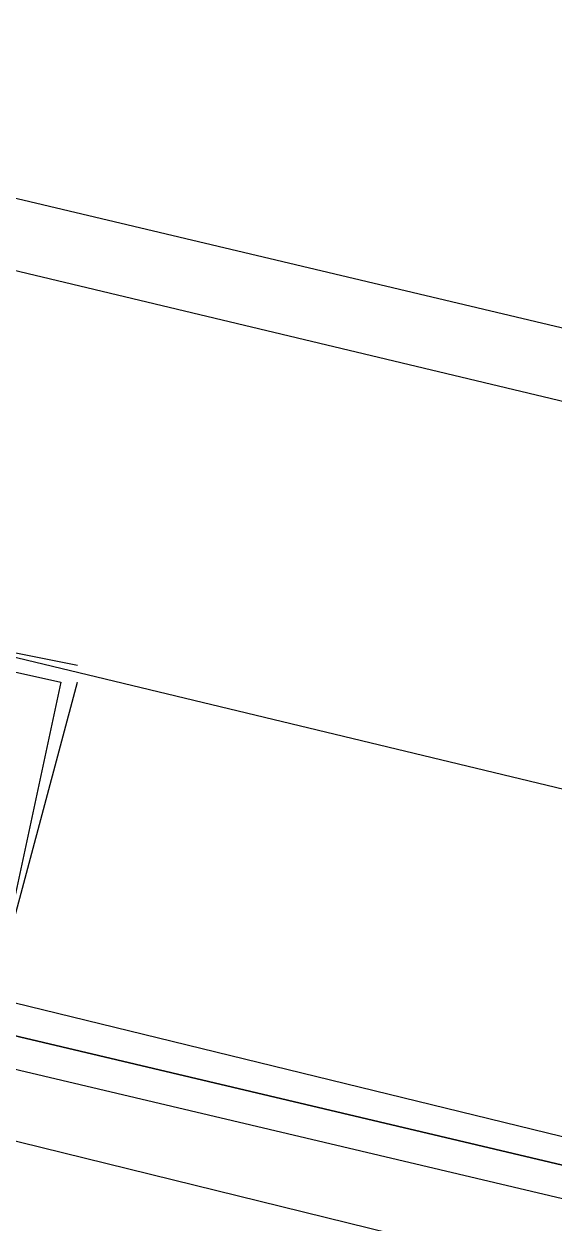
# Model space of a CAD drawing. Header units: feet. Extents: x -84 to 198, y -22 to 181.
# Drawn here: x 79.81 to 80.235, y 150.918 to 151.878 of the extents above; entities that cross this region are included whole.
import ezdxf

# ---------------------------------------------------------------- set-up
doc = ezdxf.new("R2010")
doc.units = ezdxf.units.FT
doc.layers.add('A-LINEA', color=7, linetype='CONTINUOUS')

msp = doc.modelspace()

# ---------------------------------------------------------------- linework, layer by layer
at = {"layer": 'A-LINEA'}
for p, q in [((88.24, 149.7378), (79.1867, 151.8844)), ((79.7867, 151.6844), (87.8933, 149.7511)), ((79.8533, 151.3644), (79.72, 151.3911)), ((79.8533, 151.3644), (79.72, 151.3911)), ((79.8533, 151.3644), (79.72, 151.3911)), ((79.8533, 151.3644), (79.8533, 151.3644)), ((79.8533, 151.3644), (79.8533, 151.3644)), ((79.8533, 151.3644), (79.8533, 151.3644)), ((79.84, 151.3511), (79.84, 151.3511)), ((79.84, 151.3511), (79.84, 151.3511)), ((79.84, 151.3511), (79.84, 151.3511)), ((79.84, 151.3511), (79.84, 151.3511)), ((79.84, 151.3511), (79.84, 151.3511)), ((79.84, 151.3511), (79.84, 151.3511)), ((79.8533, 151.3511), (79.8533, 151.3511)), ((79.8533, 151.3511), (79.8533, 151.3511)), ((79.8533, 151.3511), (79.8533, 151.3511)), ((81.4, 150.5911), (79.7733, 150.9911))]:
    msp.add_line(p, q, dxfattribs=at)
for points in [[(90.72, 160.1778), (88.24, 149.7378), (79.1867, 151.8844)], [(79.72, 151.3911), (81.4933, 150.9644), (83.6667, 150.4578)], [(79.7067, 151.3111), (79.72, 151.3778), (79.84, 151.3511), (79.8, 151.1644), (79.7733, 151.1644), (79.7733, 151.1644), (79.68, 151.1911), (79.68, 151.1911)], [(79.7067, 151.3111), (79.72, 151.3778), (79.84, 151.3511), (79.8, 151.1644), (79.7733, 151.1644), (79.7733, 151.1644), (79.68, 151.1911), (79.68, 151.1911)], [(79.7067, 151.3111), (79.72, 151.3778), (79.84, 151.3511), (79.8, 151.1644), (79.7733, 151.1644), (79.7733, 151.1644), (79.68, 151.1911), (79.68, 151.1911)], [(79.6667, 151.1511), (79.68, 151.1911), (79.7733, 151.1644), (79.7733, 151.1511), (79.7733, 151.1644), (79.8, 151.1511), (79.7867, 151.1511), (79.8, 151.1511), (79.8533, 151.3511)], [(79.6667, 151.1511), (79.68, 151.1911), (79.7733, 151.1644), (79.7733, 151.1511), (79.7733, 151.1644), (79.8, 151.1511), (79.7867, 151.1511), (79.8, 151.1511), (79.8533, 151.3511)], [(79.6667, 151.1511), (79.68, 151.1911), (79.7733, 151.1644), (79.7733, 151.1511), (79.7733, 151.1644), (79.8, 151.1511), (79.7867, 151.1511), (79.8, 151.1511), (79.8533, 151.3511)], [(81.4267, 150.6978), (79.7333, 151.1111), (79.7333, 151.0978), (79.7333, 151.0844), (81.4267, 150.6844), (79.7333, 151.0844), (79.72, 151.0711), (79.7333, 151.0578), (81.4267, 150.6578)]]:
    msp.add_lwpolyline(points, dxfattribs=at)

doc.saveas('drawing.dxf')
